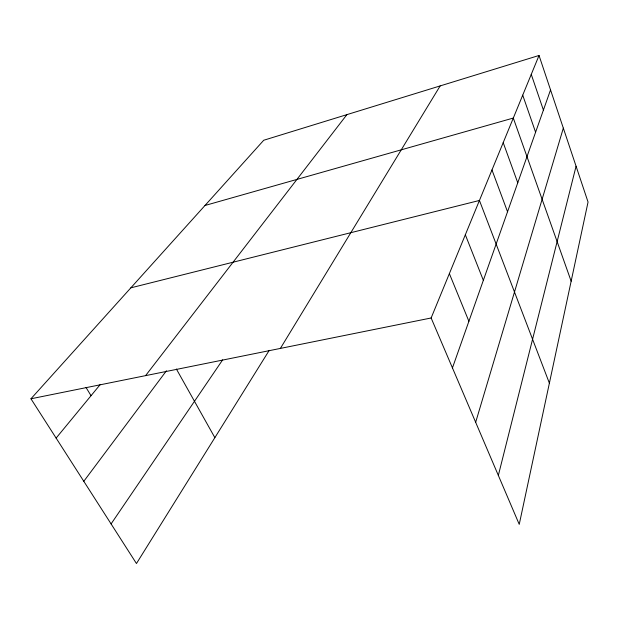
<?xml version="1.0" encoding="UTF-8"?>
<svg xmlns="http://www.w3.org/2000/svg" width="619" height="619" viewBox="0 0 619 619"><rect width="100%" height="100%" fill="white"/><g stroke="black" fill="none" stroke-linecap="round" stroke-linejoin="round"><path stroke-width="0.93" d="M498.341 475.423L576.072 166.24M475.663 422.305L563.329 128.125M452.443 367.91L550.539 89.887M539.033 55.47L588.05 202.042L519.24 524.37L431.134 317.98L539.033 55.47L263.74 140.242L30.95 398.783L136.459 563.53L269.257 350.323M280.376 348.42L440.155 85.917M111.087 523.914L222.662 359.848M83.797 481.303L166.441 370.773M145.573 375.64L346.903 114.631M56.12 438.09L100.263 384.5M204.997 205.485L513.306 118.051L571.151 281.196M130.849 287.835L479.439 200.455L549.378 383.169M30.95 398.783L431.134 317.98M86.01 387.448L91.039 395.696M176.392 369.04L214.863 437.648M449.371 273.613L468.9 321.284M465.333 234.763L483.346 280.33M491.973 169.954L507.534 211.768M503.201 142.641L517.763 182.783M522.722 95.156L535.597 132.249M531.257 74.388L543.412 110.097"/></g></svg>
